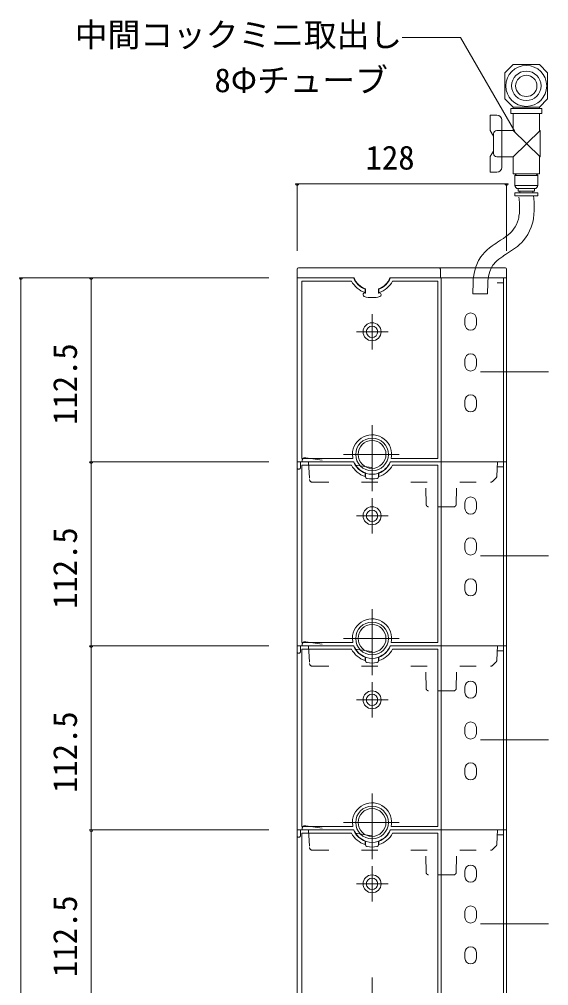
# Model space of a CAD drawing. Units: millimetres, scale not verified. Extents: x -6713 to 1917, y -1364 to 1364.
# Drawn here: x -6641 to -6318, y 168 to 759 of the extents above; entities that cross this region are included whole.
import ezdxf
from ezdxf.enums import TextEntityAlignment as Align

# ---------------------------------------------------------------- set-up
doc = ezdxf.new("R2010")
doc.units = ezdxf.units.MM
doc.header["$LTSCALE"] = 10
doc.linetypes.add('USER1', pattern=[3, 1, -2])
doc.linetypes.add('USER5', pattern=[24, 12, -5, 2, -5])
for name, color, linetype, lineweight in [('0-2_A-3', 5, 'USER5', 18), ('0-5_A-6', 7, 'Continuous', 18), ('0-6_A-7', 5, 'Continuous', 18), ('0-8_A-A', 3, 'Continuous', 18), ('0-9_A-B', 3, 'Continuous', 18), ('0-A_A-C', 3, 'USER1', 18), ('7-3', 4, 'Continuous', 5)]:
    doc.layers.add(name, color=color, linetype=linetype, lineweight=lineweight)
doc.styles.add('ＭＳ ゴシック', font='')
doc.styles.get('ＭＳ ゴシック').set_extended_font_data('MS Gothic')

msp = doc.modelspace()

# ---------------------------------------------------------------- linework, layer by layer
at = {"layer": '0-2_A-3'}
for p, q in [((-6359.09, 543.59), (-6317.54, 543.59)), ((-6359.09, 431.09), (-6317.54, 431.09)), ((-6359.09, 318.59), (-6317.54, 318.59)), ((-6359.09, 206.09), (-6317.54, 206.09))]:
    msp.add_line(p, q, dxfattribs=at)
at = {"layer": '0-5_A-6'}
for p, q in [((-6470.22, 658.56), (-6472.22, 658.56)), ((-6471.22, 658.56), (-6343.22, 658.56)), ((-6471.22, 658.56), (-6471.22, 617.52)), ((-6342.22, 658.56), (-6344.22, 658.56)), ((-6343.22, 658.56), (-6343.22, 617.52)), ((-6638.96, 601.09), (-6640.96, 601.09)), ((-6639.96, 601.09), (-6639.96, -748.91)), ((-6639.96, 601.09), (-6488.58, 601.09)), ((-6596.06, 601.09), (-6598.06, 601.09)), ((-6597.06, 488.59), (-6597.06, 601.09)), ((-6596.06, 488.59), (-6598.06, 488.59)), ((-6597.06, 488.59), (-6488.58, 488.59)), ((-6597.06, 376.09), (-6597.06, 488.59)), ((-6596.06, 376.09), (-6598.06, 376.09)), ((-6597.06, 376.09), (-6488.58, 376.09)), ((-6597.06, 263.59), (-6597.06, 376.09)), ((-6596.06, 263.59), (-6598.06, 263.59)), ((-6597.06, 263.59), (-6488.58, 263.59)), ((-6597.06, 151.09), (-6597.06, 263.59))]:
    msp.add_line(p, q, dxfattribs=at)
for centre in [(-6471.22, 658.56), (-6343.22, 658.56), (-6639.96, 601.09), (-6597.06, 601.09), (-6597.06, 488.59), (-6597.06, 376.09), (-6597.06, 263.59)]:
    msp.add_arc(centre, 1, 180, 0, dxfattribs=at)
at = {"layer": '0-6_A-7'}
msp.add_lwpolyline([(-6338.29, 690.44), (-6371.45, 747.89), (-6407.06, 747.89)], dxfattribs=at)
at = {"layer": '0-8_A-A', "linetype": 'USER1'}
for p, q in [((-6465.92, 491.08), (-6449.36, 488.59)), ((-6468.22, 488.59), (-6468.22, 489.1)), ((-6435.65, 486.53), (-6417.69, 483.82)), ((-6471.22, 376.09), (-6471.22, 372.54)), ((-6469.22, 372.54), (-6469.22, 376.09)), ((-6470.17, 371.59), (-6470.27, 371.59)), ((-6465.92, 266.08), (-6449.36, 263.59)), ((-6468.22, 263.59), (-6468.22, 264.1)), ((-6435.65, 261.53), (-6417.69, 258.82))]:
    msp.add_line(p, q, dxfattribs=at)
at = {"layer": '0-8_A-A'}
for p, q in [((-6436.73, 488.59), (-6471.22, 488.59)), ((-6471.22, 488.59), (-6471.22, 376.09)), ((-6468.32, 486.59), (-6438.02, 486.59)), ((-6414.16, 488.59), (-6343.22, 488.59)), ((-6412.88, 486.59), (-6385.22, 486.59)), ((-6385.22, 486.59), (-6385.22, 378.09)), ((-6383.22, 376.09), (-6383.22, 488.59)), ((-6349.05, 485.59), (-6345.22, 485.59)), ((-6345.22, 376.09), (-6345.22, 488.59)), ((-6343.22, 488.59), (-6343.22, 376.09)), ((-6429.6, 481.67), (-6429.6, 479.56)), ((-6421.3, 479.56), (-6421.3, 481.67)), ((-6368.72, 463.59), (-6368.72, 460.09)), ((-6361.72, 460.09), (-6361.72, 463.59)), ((-6368.72, 438.59), (-6368.72, 435.09)), ((-6361.72, 435.09), (-6361.72, 438.59)), ((-6368.72, 413.59), (-6368.72, 410.09)), ((-6361.72, 410.09), (-6361.72, 413.59)), ((-6437.45, 380.74), (-6437.18, 378.09)), ((-6385.22, 378.09), (-6413.71, 378.09)), ((-6471.22, 376.09), (-6436.57, 376.09)), ((-6414.32, 376.09), (-6343.22, 376.09)), ((-6429.41, 369.26), (-6429.41, 366.91)), ((-6421.49, 366.91), (-6421.49, 369.26)), ((-6436.73, 263.59), (-6471.22, 263.59)), ((-6471.22, 263.59), (-6471.22, 151.09)), ((-6468.32, 261.59), (-6438.02, 261.59)), ((-6414.16, 263.59), (-6343.22, 263.59)), ((-6412.88, 261.59), (-6385.22, 261.59)), ((-6385.22, 261.59), (-6385.22, 153.09)), ((-6383.22, 151.09), (-6383.22, 263.59)), ((-6349.05, 260.59), (-6345.22, 260.59)), ((-6345.22, 151.09), (-6345.22, 263.59)), ((-6343.22, 263.59), (-6343.22, 151.09)), ((-6429.6, 256.67), (-6429.6, 254.56)), ((-6421.3, 254.56), (-6421.3, 256.67)), ((-6368.72, 238.59), (-6368.72, 235.09)), ((-6361.72, 235.09), (-6361.72, 238.59)), ((-6368.72, 213.59), (-6368.72, 210.09)), ((-6361.72, 210.09), (-6361.72, 213.59)), ((-6368.72, 188.59), (-6368.72, 185.09)), ((-6361.72, 185.09), (-6361.72, 188.59))]:
    msp.add_line(p, q, dxfattribs=at)
at = {"layer": '0-8_A-A', "linetype": 'USER5'}
for p, q in [((-6425.45, 444.7), (-6425.45, 466.39)), ((-6435.02, 455.59), (-6415.6, 455.59)), ((-6425.45, 358.14), (-6425.45, 398.41)), ((-6442.81, 380.59), (-6408.85, 380.59)), ((-6425.45, 219.7), (-6425.45, 241.39)), ((-6435.02, 230.59), (-6415.6, 230.59)), ((-6425.45, 133.14), (-6425.45, 173.41))]:
    msp.add_line(p, q, dxfattribs=at)
at = {"layer": '0-8_A-A'}
for points in [[(-6437.18, 378.09), (-6468.32, 378.09), (-6468.32, 486.59)], [(-6437.18, 153.09), (-6468.32, 153.09), (-6468.32, 261.59)]]:
    msp.add_lwpolyline(points, dxfattribs=at)
for centre, radius in [((-6425.45, 455.59), 5.5), ((-6425.45, 455.59), 3.5), ((-6425.45, 380.59), 10), ((-6425.45, 380.59), 8.5), ((-6425.45, 230.59), 5.5), ((-6425.45, 230.59), 3.5)]:
    msp.add_circle(centre, radius, dxfattribs=at)
at = {"layer": '0-8_A-A', "linetype": 'USER1'}
for centre, radius, start, end in [((-6466.22, 489.1), 2, 81.44, 180), ((-6470.27, 372.54), 0.95, 180, 270), ((-6470.17, 372.54), 0.95, 270, 0), ((-6466.22, 264.1), 2, 81.44, 180)]:
    msp.add_arc(centre, radius, start, end, dxfattribs=at)
at = {"layer": '0-8_A-A'}
for centre, radius, start, end in [((-6425.45, 493.09), 14.15, 207.346, 252.945), ((-6425.45, 493.09), 12.15, 201.738, 338.262), ((-6425.45, 493.09), 14.15, 287.055, 332.654), ((-6365.22, 463.59), 3.5, 0, 180), ((-6365.22, 460.09), 3.5, 180, 0), ((-6365.22, 438.59), 3.5, 0, 180), ((-6365.22, 435.09), 3.5, 180, 0), ((-6365.22, 413.59), 3.5, 0, 180), ((-6365.22, 410.09), 3.5, 180, 0), ((-6425.45, 380.59), 12, 347.975, 179.291), ((-6425.45, 380.59), 12, 202.024, 250.736), ((-6425.45, 380.59), 12, 289.264, 337.976), ((-6428.41, 366.91), 1, 180, 257.798), ((-6422.49, 366.91), 1, 282.202, 0), ((-6425.45, 380.59), 15, 257.798, 282.202), ((-6425.45, 268.09), 14.15, 207.346, 252.945), ((-6425.45, 268.09), 12.15, 201.738, 338.262), ((-6425.45, 268.09), 14.15, 287.055, 332.654), ((-6365.22, 238.59), 3.5, 0, 180), ((-6365.22, 235.09), 3.5, 180, 0), ((-6365.22, 213.59), 3.5, 0, 180), ((-6365.22, 210.09), 3.5, 180, 0), ((-6365.22, 188.59), 3.5, 0, 180), ((-6365.22, 185.09), 3.5, 180, 0)]:
    msp.add_arc(centre, radius, start, end, dxfattribs=at)
at = {"layer": '0-9_A-B'}
for p, q in [((-6436.73, 601.09), (-6471.22, 601.09)), ((-6471.22, 601.09), (-6471.22, 488.59)), ((-6468.32, 599.09), (-6438.02, 599.09)), ((-6414.16, 601.09), (-6343.22, 601.09)), ((-6412.88, 599.09), (-6385.22, 599.09)), ((-6385.22, 599.09), (-6385.22, 490.59)), ((-6383.22, 488.59), (-6383.22, 601.09)), ((-6349.05, 598.09), (-6345.22, 598.09)), ((-6345.22, 488.59), (-6345.22, 601.09)), ((-6343.22, 601.09), (-6343.22, 488.59)), ((-6429.6, 594.17), (-6429.6, 592.06)), ((-6421.3, 592.06), (-6421.3, 594.17)), ((-6368.72, 576.09), (-6368.72, 572.59)), ((-6361.72, 572.59), (-6361.72, 576.09)), ((-6368.72, 551.09), (-6368.72, 547.59)), ((-6361.72, 547.59), (-6361.72, 551.09)), ((-6368.72, 526.09), (-6368.72, 522.59)), ((-6361.72, 522.59), (-6361.72, 526.09)), ((-6437.45, 493.24), (-6437.18, 490.59)), ((-6385.22, 490.59), (-6413.71, 490.59)), ((-6471.22, 488.59), (-6436.57, 488.59)), ((-6414.32, 488.59), (-6343.22, 488.59)), ((-6429.41, 481.76), (-6429.41, 479.41)), ((-6421.49, 479.41), (-6421.49, 481.76)), ((-6436.73, 376.09), (-6471.22, 376.09)), ((-6471.22, 376.09), (-6471.22, 263.59)), ((-6468.32, 374.09), (-6438.02, 374.09)), ((-6414.16, 376.09), (-6343.22, 376.09)), ((-6412.88, 374.09), (-6385.22, 374.09)), ((-6385.22, 374.09), (-6385.22, 265.59)), ((-6383.22, 263.59), (-6383.22, 376.09)), ((-6349.05, 373.09), (-6345.22, 373.09)), ((-6345.22, 263.59), (-6345.22, 376.09)), ((-6343.22, 376.09), (-6343.22, 263.59)), ((-6429.6, 369.17), (-6429.6, 367.06)), ((-6421.3, 367.06), (-6421.3, 369.17)), ((-6368.72, 351.09), (-6368.72, 347.59)), ((-6361.72, 347.59), (-6361.72, 351.09)), ((-6368.72, 326.09), (-6368.72, 322.59)), ((-6361.72, 322.59), (-6361.72, 326.09)), ((-6368.72, 301.09), (-6368.72, 297.59)), ((-6361.72, 297.59), (-6361.72, 301.09)), ((-6437.45, 268.24), (-6437.18, 265.59)), ((-6471.22, 263.59), (-6436.57, 263.59)), ((-6414.32, 263.59), (-6343.22, 263.59)), ((-6385.22, 265.59), (-6413.71, 265.59)), ((-6429.41, 256.76), (-6429.41, 254.41)), ((-6421.49, 254.41), (-6421.49, 256.76))]:
    msp.add_line(p, q, dxfattribs=at)
at = {"layer": '0-9_A-B', "linetype": 'USER5'}
for p, q in [((-6425.45, 557.2), (-6425.45, 578.89)), ((-6435.02, 568.09), (-6415.6, 568.09)), ((-6425.45, 470.64), (-6425.45, 510.91)), ((-6442.81, 493.09), (-6408.85, 493.09)), ((-6425.45, 332.2), (-6425.45, 353.89)), ((-6435.02, 343.09), (-6415.6, 343.09)), ((-6425.45, 245.64), (-6425.45, 285.91)), ((-6442.81, 268.09), (-6408.85, 268.09))]:
    msp.add_line(p, q, dxfattribs=at)
at = {"layer": '0-9_A-B', "linetype": 'USER1'}
for p, q in [((-6471.22, 488.59), (-6471.22, 485.04)), ((-6469.22, 485.04), (-6469.22, 488.59)), ((-6470.17, 484.09), (-6470.27, 484.09)), ((-6465.92, 378.58), (-6449.36, 376.09)), ((-6468.22, 376.09), (-6468.22, 376.6)), ((-6435.65, 374.03), (-6417.69, 371.32)), ((-6471.22, 263.59), (-6471.22, 260.04)), ((-6469.22, 260.04), (-6469.22, 263.59)), ((-6470.17, 259.09), (-6470.27, 259.09))]:
    msp.add_line(p, q, dxfattribs=at)
at = {"layer": '0-9_A-B'}
for points in [[(-6437.18, 490.59), (-6468.32, 490.59), (-6468.32, 599.09)], [(-6437.18, 265.59), (-6468.32, 265.59), (-6468.32, 374.09)]]:
    msp.add_lwpolyline(points, dxfattribs=at)
for centre, radius in [((-6425.45, 568.09), 5.5), ((-6425.45, 568.09), 3.5), ((-6425.45, 493.09), 10), ((-6425.45, 493.09), 8.5), ((-6425.45, 343.09), 5.5), ((-6425.45, 343.09), 3.5), ((-6425.45, 268.09), 10), ((-6425.45, 268.09), 8.5)]:
    msp.add_circle(centre, radius, dxfattribs=at)
for centre, radius, start, end in [((-6425.45, 605.59), 14.15, 207.346, 252.945), ((-6425.45, 605.59), 12.15, 201.738, 250.778), ((-6425.45, 605.59), 12.15, 289.221, 338.262), ((-6425.45, 605.59), 14.15, 287.055, 332.654), ((-6365.22, 576.09), 3.5, 0, 180), ((-6365.22, 572.59), 3.5, 180, 0), ((-6365.22, 551.09), 3.5, 0, 180), ((-6365.22, 547.59), 3.5, 180, 0), ((-6365.22, 526.09), 3.5, 0, 180), ((-6365.22, 522.59), 3.5, 180, 0), ((-6425.45, 493.09), 12, 347.975, 179.291), ((-6425.45, 493.09), 12, 202.024, 250.736), ((-6425.45, 493.09), 12, 289.264, 337.976), ((-6428.41, 479.41), 1, 180, 257.798), ((-6422.49, 479.41), 1, 282.202, 0), ((-6425.45, 493.09), 15, 257.798, 282.202), ((-6425.45, 380.59), 14.15, 207.346, 252.945), ((-6425.45, 380.59), 12.15, 201.738, 338.262), ((-6425.45, 380.59), 14.15, 287.055, 332.654), ((-6365.22, 351.09), 3.5, 0, 180), ((-6365.22, 347.59), 3.5, 180, 0), ((-6365.22, 326.09), 3.5, 0, 180), ((-6365.22, 322.59), 3.5, 180, 0), ((-6365.22, 301.09), 3.5, 0, 180), ((-6365.22, 297.59), 3.5, 180, 0), ((-6425.45, 268.09), 12, 347.975, 179.291), ((-6425.45, 268.09), 12, 202.024, 250.736), ((-6425.45, 268.09), 12, 289.264, 337.976), ((-6428.41, 254.41), 1, 180, 257.798), ((-6422.49, 254.41), 1, 282.202, 0), ((-6425.45, 268.09), 15, 257.798, 282.202)]:
    msp.add_arc(centre, radius, start, end, dxfattribs=at)
at = {"layer": '0-9_A-B', "linetype": 'USER1'}
for centre, radius, start, end in [((-6470.27, 485.04), 0.95, 180, 270), ((-6470.17, 485.04), 0.95, 270, 0), ((-6466.22, 376.6), 2, 81.44, 180), ((-6470.27, 260.04), 0.95, 180, 270), ((-6470.17, 260.04), 0.95, 270, 0)]:
    msp.add_arc(centre, radius, start, end, dxfattribs=at)
at = {"layer": '0-A_A-C', "linetype": 'Continuous'}
for p, q in [((-6471.22, 601.09), (-6471.22, 606.34)), ((-6343.97, 607.09), (-6470.47, 607.09)), ((-6383.72, 606.34), (-6383.72, 601.09)), ((-6343.22, 606.34), (-6343.22, 601.09)), ((-6436.52, 601.09), (-6471.22, 601.09)), ((-6383.72, 601.09), (-6414.38, 601.09)), ((-6343.22, 601.09), (-6345.72, 601.09)), ((-6430.95, 590.6), (-6430.95, 590.81)), ((-6429.45, 591.7), (-6429.45, 594.33)), ((-6421.45, 594.33), (-6421.45, 591.7)), ((-6419.95, 590.81), (-6419.95, 590.6))]:
    msp.add_line(p, q, dxfattribs=at)
at = {"layer": '0-A_A-C'}
for p, q in [((-6464.22, 488.59), (-6463.65, 477.8)), ((-6349.17, 479.88), (-6348.72, 488.59)), ((-6349.79, 478.54), (-6351.79, 476.64)), ((-6461.85, 476.09), (-6353.17, 476.09)), ((-6392.39, 462.56), (-6392.63, 476.09)), ((-6374.04, 462.56), (-6373.81, 476.09)), ((-6375.54, 461.09), (-6390.89, 461.09)), ((-6464.22, 376.09), (-6463.65, 365.3)), ((-6349.17, 367.38), (-6348.72, 376.09)), ((-6461.85, 363.59), (-6353.17, 363.59)), ((-6392.39, 350.06), (-6392.63, 363.59)), ((-6374.04, 350.06), (-6373.81, 363.59)), ((-6349.79, 366.04), (-6351.79, 364.14)), ((-6375.54, 348.59), (-6390.89, 348.59)), ((-6464.22, 263.59), (-6463.65, 252.8)), ((-6349.17, 254.88), (-6348.72, 263.59)), ((-6461.85, 251.09), (-6353.17, 251.09)), ((-6392.39, 237.56), (-6392.63, 251.09)), ((-6374.04, 237.56), (-6373.81, 251.09)), ((-6349.79, 253.54), (-6351.79, 251.64)), ((-6375.54, 236.09), (-6390.89, 236.09))]:
    msp.add_line(p, q, dxfattribs=at)
at = {"layer": '0-A_A-C', "linetype": 'Continuous'}
for points in [[(-6470.33, 607.09), (-6470.33, 607.09), (-6470.34, 607.09), (-6470.34, 607.09), (-6470.34, 607.09), (-6470.35, 607.09), (-6470.35, 607.09), (-6470.35, 607.09), (-6470.36, 607.09), (-6470.36, 607.09), (-6470.37, 607.09), (-6470.37, 607.09), (-6470.37, 607.09), (-6470.38, 607.09), (-6470.38, 607.09), (-6470.38, 607.09), (-6470.39, 607.09), (-6470.39, 607.09), (-6470.39, 607.09), (-6470.4, 607.09), (-6470.4, 607.09), (-6470.4, 607.09), (-6470.4, 607.09), (-6470.41, 607.09), (-6470.41, 607.09), (-6470.41, 607.09), (-6470.41, 607.09), (-6470.41, 607.09), (-6470.42, 607.09), (-6470.42, 607.09), (-6470.42, 607.09), (-6470.42, 607.09), (-6470.42, 607.09), (-6470.42, 607.09), (-6470.42, 607.09)], [(-6470.22, 607.09), (-6470.22, 607.09), (-6470.22, 607.09), (-6470.22, 607.09), (-6470.22, 607.09), (-6470.22, 607.09), (-6470.22, 607.09), (-6470.23, 607.09), (-6470.23, 607.09), (-6470.23, 607.09), (-6470.23, 607.09), (-6470.23, 607.09), (-6470.23, 607.09), (-6470.24, 607.09), (-6470.24, 607.09), (-6470.24, 607.09), (-6470.25, 607.09), (-6470.25, 607.09), (-6470.25, 607.09), (-6470.25, 607.09), (-6470.26, 607.09), (-6470.26, 607.09), (-6470.27, 607.09), (-6470.27, 607.09), (-6470.27, 607.09), (-6470.28, 607.09), (-6470.28, 607.09), (-6470.28, 607.09), (-6470.29, 607.09), (-6470.29, 607.09), (-6470.29, 607.09), (-6470.3, 607.09), (-6470.3, 607.09), (-6470.31, 607.09), (-6470.31, 607.09), (-6470.31, 607.09), (-6470.32, 607.09), (-6470.32, 607.09), (-6470.32, 607.09), (-6470.33, 607.09)]]:
    msp.add_lwpolyline(points, dxfattribs=at)
for centre, radius, start, end in [((-6470.47, 606.34), 0.75, 86.721, 180), ((-6384.47, 606.34), 0.75, 0, 90), ((-6343.97, 606.34), 0.75, 0, 90), ((-6425.45, 605.59), 11.95, 202.121, 250.444), ((-6425.45, 605.59), 11.95, 289.556, 337.879), ((-6429.95, 590.81), 1, 73.066, 180), ((-6425.45, 605.59), 14.45, 253.066, 253.93), ((-6425.45, 605.59), 14.45, 286.07, 286.934), ((-6420.95, 590.81), 1, 0, 106.934), ((-6429.95, 590.6), 1, 180, 253.289), ((-6425.45, 605.59), 16.65, 253.289, 286.711), ((-6420.95, 590.6), 1, 286.711, 0)]:
    msp.add_arc(centre, radius, start, end, dxfattribs=at)
at = {"layer": '0-A_A-C'}
for centre, radius, start, end in [((-6351.17, 479.99), 2, 313.5, 357), ((-6461.85, 477.89), 1.8, 183.002, 270), ((-6353.17, 478.09), 2, 270, 313.5), ((-6390.89, 462.59), 1.5, 181, 270), ((-6375.54, 462.59), 1.5, 270, 359), ((-6351.17, 367.49), 2, 313.5, 357), ((-6461.85, 365.39), 1.8, 183.002, 270), ((-6353.17, 365.59), 2, 270, 313.5), ((-6390.89, 350.09), 1.5, 181, 270), ((-6375.54, 350.09), 1.5, 270, 359), ((-6351.17, 254.99), 2, 313.5, 357), ((-6461.85, 252.89), 1.8, 183.002, 270), ((-6353.17, 253.09), 2, 270, 313.5), ((-6390.89, 237.59), 1.5, 181, 270), ((-6375.54, 237.59), 1.5, 270, 359)]:
    msp.add_arc(centre, radius, start, end, dxfattribs=at)
at = {"layer": '7-3'}
for p, q in [((-6339.22, 731.39), (-6344.22, 726.39)), ((-6344.22, 710.39), (-6344.22, 726.39)), ((-6318.22, 726.39), (-6318.22, 710.39)), ((-6344.22, 710.39), (-6339.22, 705.39)), ((-6323.22, 705.39), (-6318.22, 710.39)), ((-6321.72, 704.59), (-6340.72, 704.59)), ((-6340.72, 701.59), (-6340.72, 704.59)), ((-6339.22, 704.59), (-6339.22, 705.39)), ((-6323.22, 705.39), (-6339.22, 705.39)), ((-6323.22, 704.59), (-6323.22, 705.39)), ((-6321.72, 701.59), (-6321.72, 704.59)), ((-6349.22, 700.59), (-6353.22, 700.59)), ((-6353.22, 700.59), (-6353.22, 691.09)), ((-6346.22, 668.59), (-6346.22, 697.59)), ((-6321.72, 701.59), (-6340.72, 701.59)), ((-6339.22, 701.59), (-6339.22, 691.09)), ((-6323.22, 701.59), (-6323.22, 691.09)), ((-6353.22, 691.09), (-6351.22, 687.63)), ((-6351.22, 677.09), (-6351.22, 689.09)), ((-6349.22, 691.09), (-6339.22, 691.09)), ((-6322.72, 691.09), (-6339.22, 675.09)), ((-6339.22, 691.09), (-6322.72, 675.09)), ((-6323.22, 691.09), (-6322.72, 691.09)), ((-6322.72, 691.09), (-6322.72, 675.09)), ((-6351.22, 678.59), (-6353.22, 675.13)), ((-6353.22, 675.13), (-6353.22, 665.59)), ((-6349.22, 675.09), (-6339.22, 675.09)), ((-6339.22, 675.09), (-6339.22, 664.59)), ((-6323.22, 675.09), (-6323.22, 664.59)), ((-6323.22, 675.09), (-6322.72, 675.09)), ((-6349.22, 665.59), (-6353.22, 665.59)), ((-6323.22, 664.59), (-6339.22, 664.59)), ((-6338.22, 657.59), (-6338.22, 663.59)), ((-6324.22, 663.59), (-6325.22, 664.59)), ((-6324.22, 657.59), (-6324.22, 663.59)), ((-6324.22, 657.59), (-6338.22, 657.59)), ((-6324.22, 653.09), (-6338.22, 653.09)), ((-6338.22, 653.09), (-6338.22, 651.09)), ((-6336.22, 655.59), (-6336.22, 654.09)), ((-6326.22, 655.59), (-6336.22, 655.59)), ((-6335.67, 650.47), (-6335.58, 649.06)), ((-6335.22, 654.09), (-6335.22, 653.09)), ((-6327.22, 654.09), (-6327.22, 653.09)), ((-6326.72, 651.09), (-6326.62, 649.65)), ((-6335.58, 649.06), (-6335.43, 646.72)), ((-6335.43, 646.72), (-6335.35, 644.52)), ((-6335.35, 644.52), (-6335.35, 642.46)), ((-6326.62, 649.65), (-6326.46, 647.16)), ((-6326.46, 647.16), (-6326.37, 644.68)), ((-6326.37, 644.68), (-6326.37, 642.21)), ((-6335.68, 638.7), (-6335.86, 637.81)), ((-6335.45, 640.55), (-6335.68, 638.7)), ((-6335.35, 642.46), (-6335.45, 640.55)), ((-6326.51, 639.75), (-6326.81, 637.31)), ((-6326.37, 642.21), (-6326.51, 639.75)), ((-6338.08, 632.15), (-6338.99, 630.75)), ((-6337.28, 633.66), (-6338.08, 632.15)), ((-6336.61, 635.25), (-6337.28, 633.66)), ((-6336.07, 636.95), (-6336.61, 635.25)), ((-6335.86, 637.81), (-6336.07, 636.95)), ((-6328.18, 632.13), (-6329.15, 629.82)), ((-6327.42, 634.5), (-6328.18, 632.13)), ((-6327.08, 635.9), (-6327.42, 634.5)), ((-6326.81, 637.31), (-6327.08, 635.9)), ((-6343.66, 626.25), (-6345.19, 625.18)), ((-6342.33, 627.26), (-6343.66, 626.25)), ((-6341.12, 628.29), (-6342.33, 627.26)), ((-6340.6, 628.8), (-6341.12, 628.29)), ((-6340.04, 629.41), (-6340.6, 628.8)), ((-6338.99, 630.75), (-6340.04, 629.41)), ((-6330.32, 627.61), (-6331.68, 625.52)), ((-6329.15, 629.82), (-6330.32, 627.61)), ((-6352.15, 620.52), (-6353.63, 619.39)), ((-6350.74, 621.52), (-6352.15, 620.52)), ((-6349.91, 622.08), (-6350.74, 621.52)), ((-6348.77, 622.84), (-6349.91, 622.08)), ((-6346.91, 624.05), (-6348.77, 622.84)), ((-6345.19, 625.18), (-6346.91, 624.05)), ((-6335.06, 621.66), (-6336.68, 620.27)), ((-6334.17, 622.53), (-6335.06, 621.66)), ((-6333.21, 623.58), (-6334.17, 622.53)), ((-6331.68, 625.52), (-6333.21, 623.58)), ((-6358.03, 615.11), (-6358.97, 613.88)), ((-6356.63, 616.69), (-6358.03, 615.11)), ((-6355.13, 618.13), (-6356.63, 616.69)), ((-6353.63, 619.39), (-6355.13, 618.13)), ((-6344.9, 614.63), (-6345.62, 614.15)), ((-6343.83, 615.34), (-6344.9, 614.63)), ((-6341.99, 616.54), (-6343.83, 615.34)), ((-6340.17, 617.74), (-6341.99, 616.54)), ((-6338.39, 618.97), (-6340.17, 617.74)), ((-6336.68, 620.27), (-6338.39, 618.97)), ((-6360.4, 611.61), (-6362.05, 607.8)), ((-6358.97, 613.88), (-6360.4, 611.61)), ((-6351.59, 608.76), (-6352.44, 607.41)), ((-6351.1, 609.4), (-6351.59, 608.76)), ((-6350.16, 610.45), (-6351.1, 609.4)), ((-6349.12, 611.45), (-6350.16, 610.45)), ((-6348.01, 612.39), (-6349.12, 611.45)), ((-6346.83, 613.29), (-6348.01, 612.39)), ((-6345.62, 614.15), (-6346.83, 613.29)), ((-6363.05, 603.88), (-6363.57, 600.12)), ((-6362.05, 607.8), (-6363.05, 603.88)), ((-6353.53, 604.89), (-6354.23, 602.15)), ((-6352.44, 607.41), (-6353.53, 604.89)), ((-6363.57, 600.12), (-6363.77, 596.55)), ((-6354.62, 599.25), (-6354.8, 596.24)), ((-6354.23, 602.15), (-6354.62, 599.25)), ((-6363.77, 596.55), (-6363.81, 593.19)), ((-6363.81, 593.19), (-6363.81, 591.31)), ((-6354.83, 591.34), (-6363.81, 591.34)), ((-6354.8, 596.24), (-6354.84, 593.14)), ((-6354.84, 593.14), (-6354.83, 591.34))]:
    msp.add_line(p, q, dxfattribs=at)
for points in [[(-6318.22, 726.39), (-6323.22, 731.39), (-6339.22, 731.39)], [(-6324.22, 663.59), (-6338.22, 663.59), (-6337.22, 664.59)], [(-6324.22, 653.09), (-6324.22, 651.09), (-6338.22, 651.09)], [(-6326.22, 655.59), (-6326.22, 654.09), (-6336.22, 654.09)]]:
    msp.add_lwpolyline(points, dxfattribs=at)
for radius in [12.5, 9, 6.5]:
    msp.add_circle((-6331.22, 718.39), radius, dxfattribs=at)
for centre, radius, start, end in [((-6349.22, 697.59), 3, 0, 90), ((-6349.22, 689.09), 2, 90, 180), ((-6349.22, 677.09), 2, 180, 270), ((-6349.22, 668.59), 3, 270, 0), ((-6336.22, 657.59), 2, 180, 270), ((-6326.22, 657.59), 2, 270, 0)]:
    msp.add_arc(centre, radius, start, end, dxfattribs=at)

# ---------------------------------------------------------------- texts
at = {"layer": '0-5_A-6', "style": 'ＭＳ ゴシック'}
msp.add_text('128', height=14.66, dxfattribs=at).set_placement((-6429.37, 662.84), align=Align.BOTTOM_LEFT)
for p in [(-6601.33, 511.16), (-6601.33, 398.66), (-6601.33, 286.16), (-6601.33, 173.66)]:
    msp.add_text('112.5', height=14.66, rotation=90, dxfattribs=at).set_placement(p, align=Align.BOTTOM_LEFT)
at = {"layer": '0-6_A-7', "color": 7, "style": 'ＭＳ ゴシック'}
for s, p in [('中間コックミニ取出し', (-6607.06, 737.89)), ('8Φチューブ', (-6521.75, 710.14))]:
    msp.add_text(s, height=14.66, dxfattribs=at).set_placement(p, align=Align.BOTTOM_LEFT)

doc.saveas('drawing.dxf')
